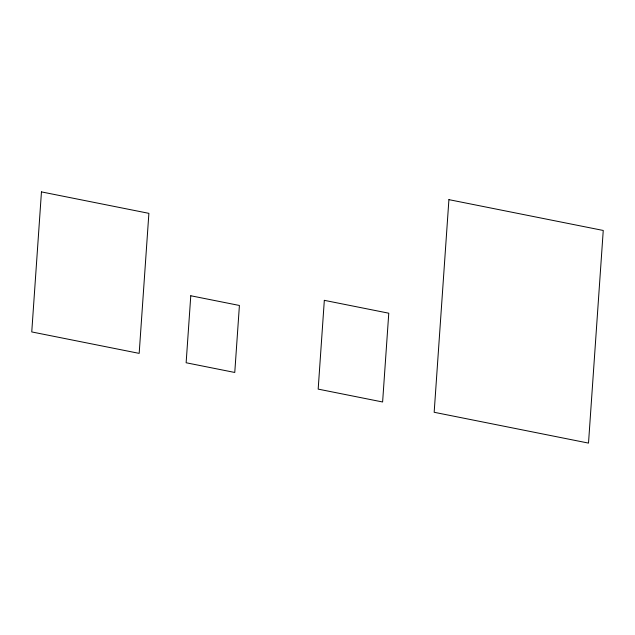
<?xml version="1.0" encoding="UTF-8"?>
<svg xmlns="http://www.w3.org/2000/svg" width="635" height="635" viewBox="0 0 635 635"><rect width="100%" height="100%" fill="white"/><g stroke="black" fill="none" stroke-linecap="round" stroke-linejoin="round"><path stroke-width="0.95" d="M41.458 191.897L31.75 331.93L139.176 353.377L148.884 213.344L41.458 191.897M190.778 295.759L186.134 362.76L234.767 372.467L239.411 305.467L190.778 295.759M324.326 300.339L318.175 389.12L382.611 401.987L388.771 313.206L324.326 300.339M448.913 199.644L434.165 412.282L588.51 443.103L603.25 230.465L448.913 199.644"/></g></svg>
